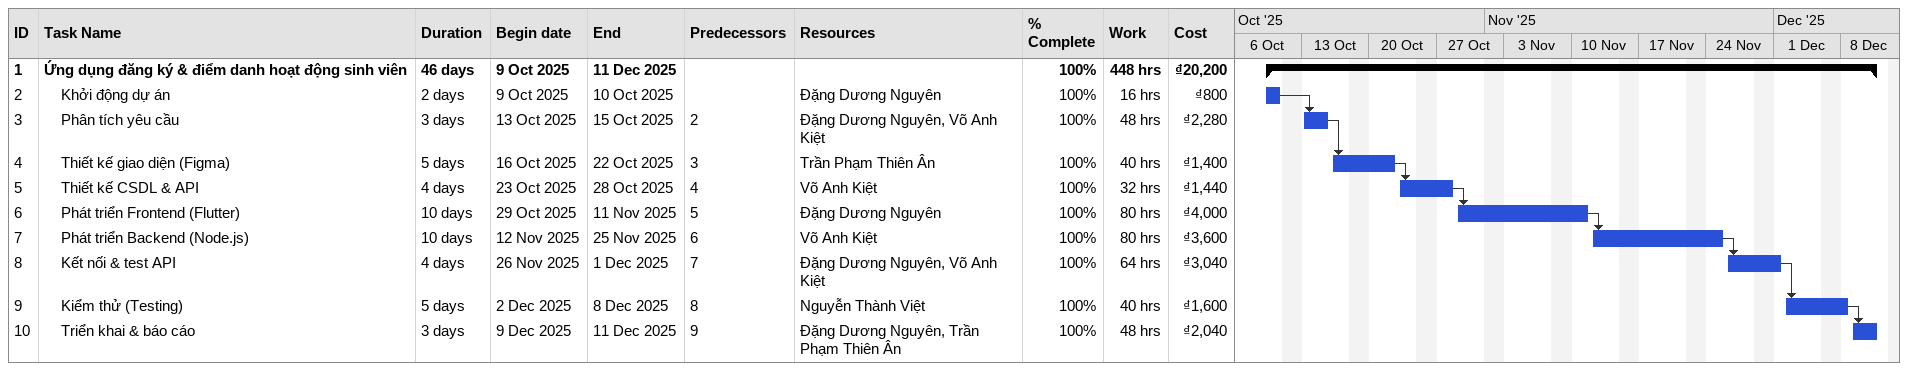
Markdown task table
| ID | Level | Task | Duration | Start | Finish | Predecessors | Resources | % complete | Work (h) | Cost (₫) |
|---|---|---|---|---|---|---|---|---|---|---|
| 1 | 1 | **Ứng dụng đăng ký & điểm danh hoạt động sinh viên** | 46d | 2025-10-09 | 2025-12-11 |  |  | 100 | 448 | 20200 |
| 2 | 2 | Khởi động dự án | 2d | 2025-10-09 | 2025-10-10 |  | Đặng Dương Nguyên | 100 | 16 | 800 |
| 3 | 2 | Phân tích yêu cầu | 3d | 2025-10-13 | 2025-10-15 | 2 | Đặng Dương Nguyên, Võ Anh Kiệt | 100 | 48 | 2280 |
| 4 | 2 | Thiết kế giao diện (Figma) | 5d | 2025-10-16 | 2025-10-22 | 3 | Trần Phạm Thiên Ân | 100 | 40 | 1400 |
| 5 | 2 | Thiết kế CSDL & API | 4d | 2025-10-23 | 2025-10-28 | 4 | Võ Anh Kiệt | 100 | 32 | 1440 |
| 6 | 2 | Phát triển Frontend (Flutter) | 10d | 2025-10-29 | 2025-11-11 | 5 | Đặng Dương Nguyên | 100 | 80 | 4000 |
| 7 | 2 | Phát triển Backend (Node.js) | 10d | 2025-11-12 | 2025-11-25 | 6 | Võ Anh Kiệt | 100 | 80 | 3600 |
| 8 | 2 | Kết nối & test API | 4d | 2025-11-26 | 2025-12-01 | 7 | Đặng Dương Nguyên, Võ Anh Kiệt | 100 | 64 | 3040 |
| 9 | 2 | Kiểm thử (Testing) | 5d | 2025-12-02 | 2025-12-08 | 8 | Nguyễn Thành Việt | 100 | 40 | 1600 |
| 10 | 2 | Triển khai & báo cáo | 3d | 2025-12-09 | 2025-12-11 | 9 | Đặng Dương Nguyên, Trần Phạm Thiên Ân | 100 | 48 | 2040 |
